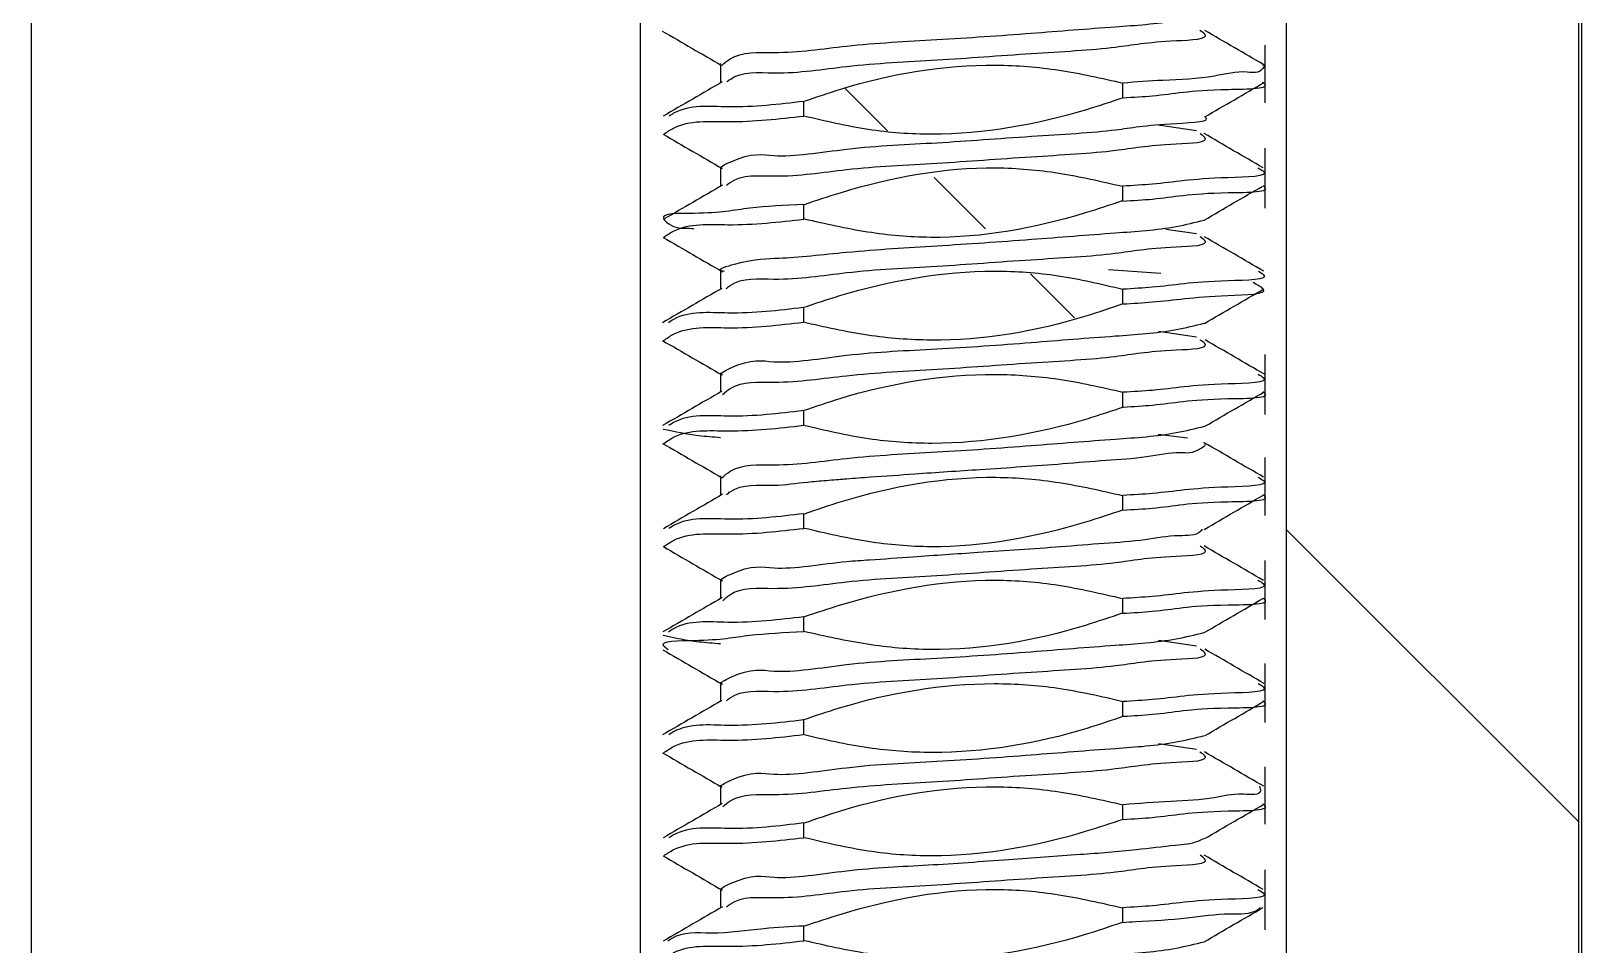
# Model space of a CAD drawing. Header units: millimetres. Extents: x 2 to 1187, y 2 to 839.
# Drawn here: x 650.16 to 653.92, y 454.182 to 456.399 of the extents above; entities that cross this region are included whole.
import ezdxf

# ---------------------------------------------------------------- set-up
doc = ezdxf.new("R2010")
doc.units = ezdxf.units.MM

# ---------------------------------------------------------------- blocks, each defined once
blk = doc.blocks.new('SW_HATCH_3')
at = {"color": 0, "linetype": 'Continuous', "lineweight": 18}
for p, q in [((44.6479, -82.2976), (44.5449, -82.1946)), ((44.885, -82.5347), (44.7611, -82.4108)), ((45.1013, -82.751), (44.9942, -82.6439)), ((46.3228, -83.9725), (45.6152, -83.2649))]:
    blk.add_line(p, q, dxfattribs=at)

msp = doc.modelspace()

# ---------------------------------------------------------------- linework, layer by layer
at = {"color": 7, "linetype": 'Continuous', "lineweight": 25}
for p, q in [((650.1601, 460.4434), (650.1601, 449.9434)), ((651.6366, 460.4309), (651.6366, 449.9434)), ((653.2042, 449.9434), (653.2042, 460.4309)), ((653.9118, 460.4434), (653.9118, 449.9434)), ((653.9204, 449.9434), (653.9204, 460.4434)), ((653.1522, 456.2246), (653.1522, 456.3645)), ((651.8315, 456.3198), (651.8315, 456.2728)), ((652.8075, 456.2369), (652.8075, 456.2726)), ((652.0333, 456.2282), (652.0333, 456.1926)), ((652.9856, 456.1564), (652.8929, 456.1702)), ((653.1522, 455.9689), (653.1522, 456.1145)), ((651.8315, 456.0697), (651.8315, 456.0222)), ((652.8075, 455.9866), (652.8075, 456.0227)), ((652.0333, 455.9783), (652.0333, 455.9426)), ((651.6946, 455.9426), (651.693, 455.9416)), ((652.9858, 455.9067), (652.9115, 455.9177)), ((651.8315, 455.8197), (651.8315, 455.7728)), ((652.8994, 455.8108), (652.7725, 455.8198)), ((652.8075, 455.737), (652.8075, 455.7726)), ((652.0333, 455.7283), (652.0333, 455.6926)), ((652.9857, 455.6567), (652.8935, 455.6703)), ((653.1522, 455.4692), (653.1522, 455.6145)), ((651.8315, 455.5698), (651.8315, 455.5232)), ((652.8075, 455.4869), (652.8075, 455.5226)), ((652.0333, 455.4782), (652.0333, 455.4426)), ((652.9641, 455.4111), (652.8929, 455.4202)), ((653.1522, 455.2238), (653.1522, 455.3645)), ((651.8315, 455.3197), (651.8315, 455.2723)), ((652.8075, 455.237), (652.8075, 455.2726)), ((653.1475, 455.2733), (653.1483, 455.2737)), ((652.0333, 455.2283), (652.0333, 455.1926)), ((653.1522, 454.9714), (653.1522, 455.1146)), ((651.8315, 455.0699), (651.8315, 455.0224)), ((652.8075, 454.9869), (652.8075, 455.0227)), ((652.0333, 454.9783), (652.0333, 454.9426)), ((652.9858, 454.9067), (652.8933, 454.9204)), ((653.1522, 454.7222), (653.1522, 454.8646)), ((651.8315, 454.8197), (651.8315, 454.7733)), ((652.8075, 454.737), (652.8075, 454.7726)), ((652.0333, 454.7283), (652.0333, 454.6926)), ((652.9855, 454.6568), (652.8936, 454.6703)), ((653.1522, 454.4757), (653.1522, 454.6146)), ((651.8315, 454.5698), (651.8315, 454.5227)), ((652.8075, 454.487), (652.8075, 454.5225)), ((652.0333, 454.4782), (652.0333, 454.4426)), ((653.1522, 454.237), (653.1522, 454.3646)), ((653.1522, 454.2189), (653.1522, 454.3646)), ((651.8315, 454.3197), (651.8315, 454.2722)), ((652.8075, 454.2371), (652.8075, 454.2727)), ((652.0333, 454.2283), (652.0333, 454.1926))]:
    msp.add_line(p, q, dxfattribs=at)
for points, knots in [([(651.835, 456.3155), (651.8415, 456.3211), (651.8756, 456.3503), (651.9883, 456.3415), (652.1499, 456.3673), (652.3601, 456.3774), (652.5769, 456.3925), (652.7702, 456.4085), (652.9115, 456.4172), (652.9823, 456.4347), (653.005, 456.4403)], [0, 0, 0, 0, 0.021566, 0.112393, 0.261981, 0.447921, 0.642077, 0.815061, 0.940746, 1, 1, 1, 1]), ([(651.6904, 456.3988), (651.7144, 456.3849), (651.7624, 456.3572), (651.8103, 456.3294), (651.8343, 456.3155)], [0, 0, 0, 0, 0.500195, 1, 1, 1, 1]), ([(651.8469, 456.2752), (651.8496, 456.2774), (651.8804, 456.3023), (651.9893, 456.2907), (652.1498, 456.3186), (652.3623, 456.3275), (652.5719, 456.3444), (652.7871, 456.3558), (652.8784, 456.375), (653.0261, 456.3787), (652.9989, 456.397), (652.9942, 456.4001)], [0, 0, 0, 0, 0.008958, 0.099914, 0.249576, 0.435505, 0.629571, 0.802386, 0.927853, 0.987564, 1, 1, 1, 1]), ([(653.1494, 456.317), (653.1254, 456.3308), (653.0775, 456.3586), (653.0296, 456.3864), (653.0057, 456.4003)], [0, 0, 0, 0, 0.500193, 1, 1, 1, 1]), ([(652.0343, 456.2283), (652.064, 456.2385), (652.2134, 456.2898), (652.4239, 456.326), (652.6546, 456.3072), (652.7561, 456.2843), (652.8075, 456.2727)], [0, 0, 0, 0, 0.119711, 0.603369, 0.799112, 1, 1, 1, 1]), ([(653.1461, 456.3169), (653.1475, 456.3168), (653.1523, 456.3165), (653.1391, 456.2937), (653.0939, 456.3051), (653.0153, 456.2827), (652.9137, 456.2806), (652.8398, 456.275), (652.8075, 456.2726)], [0, 0, 0, 0, 0.010203, 0.034699, 0.144561, 0.370785, 0.724917, 1, 1, 1, 1]), ([(651.8361, 456.2755), (651.8122, 456.2616), (651.7644, 456.2338), (651.7166, 456.206), (651.6926, 456.1921)], [0, 0, 0, 0, 0.499767, 1, 1, 1, 1]), ([(652.8078, 456.237), (652.8328, 456.2384), (652.9222, 456.2434), (652.9775, 456.2592), (653.1726, 456.2579), (653.1468, 456.2736), (653.1462, 456.274)], [0, 0, 0, 0, 0.207318, 0.741654, 0.994348, 1, 1, 1, 1]), ([(653.0057, 456.1905), (653.0297, 456.2044), (653.0777, 456.2322), (653.1257, 456.2601), (653.1497, 456.274)], [0, 0, 0, 0, 0.499768, 1, 1, 1, 1]), ([(652.8084, 456.237), (652.7787, 456.227), (652.629, 456.1771), (652.4192, 456.139), (652.1877, 456.1562), (652.0857, 456.1803), (652.034, 456.1926)], [0, 0, 0, 0, 0.119465, 0.601385, 0.797672, 1, 1, 1, 1]), ([(652.0337, 456.2282), (651.9738, 456.221), (651.8705, 456.2085), (651.7517, 456.2213), (651.7105, 456.1946), (651.7067, 456.1922)], [0, 0, 0, 0, 0.556366, 0.959373, 1, 1, 1, 1]), ([(651.6942, 456.1487), (651.702, 456.154), (651.747, 456.1844), (651.87, 456.1738), (651.9735, 456.1857), (652.0336, 456.1926)], [0, 0, 0, 0, 0.081605, 0.467145, 1, 1, 1, 1]), ([(651.8356, 456.0653), (651.8354, 456.0654), (651.8266, 456.0673), (651.9052, 456.1076), (651.969, 456.0866), (652.1579, 456.1193), (652.3601, 456.1265), (652.5708, 456.1436), (652.7915, 456.1556), (652.8689, 456.1731), (653.0264, 456.1789), (653.0058, 456.1905), (653.0058, 456.1905)], [0, 0, 0, 0, 0.000556, 0.022197, 0.113035, 0.262531, 0.44829, 0.642204, 0.814886, 0.940272, 0.999971, 1, 1, 1, 1]), ([(651.6924, 456.1487), (651.7164, 456.1348), (651.7643, 456.1071), (651.8121, 456.0792), (651.836, 456.0653)], [0, 0, 0, 0, 0.500233, 1, 1, 1, 1]), ([(651.8462, 456.0247), (651.8491, 456.0271), (651.8799, 456.0524), (651.989, 456.0407), (652.1493, 456.0686), (652.3618, 456.0773), (652.5714, 456.0941), (652.7867, 456.1053), (652.8782, 456.1246), (653.026, 456.1281), (652.9989, 456.1466), (652.9943, 456.1497)], [0, 0, 0, 0, 0.009554, 0.100273, 0.249734, 0.435452, 0.629469, 0.802289, 0.927808, 0.987608, 1, 1, 1, 1]), ([(653.1477, 456.0669), (653.1237, 456.0808), (653.0759, 456.1085), (653.0281, 456.1364), (653.0042, 456.1503)], [0, 0, 0, 0, 0.5002717, 1, 1, 1, 1]), ([(652.0353, 455.9784), (652.065, 455.9883), (652.2146, 456.0386), (652.4242, 456.0777), (652.654, 456.0575), (652.7545, 456.0342), (652.8052, 456.0225)], [0, 0, 0, 0, 0.12016, 0.605093, 0.800626, 1, 1, 1, 1]), ([(653.1345, 456.067), (653.1397, 456.0641), (653.1741, 456.0451), (652.9851, 456.0436), (652.9209, 456.0293), (652.8318, 456.0241), (652.8066, 456.0226)], [0, 0, 0, 0, 0.0439471, 0.2863814, 0.7987958, 1, 1, 1, 1]), ([(651.8365, 456.025), (651.8126, 456.0111), (651.7656, 455.9838), (651.7186, 455.9565), (651.6955, 455.9431)], [0, 0, 0, 0, 0.508642, 1, 1, 1, 1]), ([(652.8067, 455.9865), (652.832, 455.988), (652.9219, 455.9929), (652.9769, 456.0091), (653.1725, 456.0072), (653.1473, 456.0229), (653.147, 456.0231)], [0, 0, 0, 0, 0.20982, 0.744331, 0.997134, 1, 1, 1, 1]), ([(653.0042, 455.9401), (653.0281, 455.954), (653.0751, 455.9813), (653.1221, 456.0087), (653.1453, 456.0221)], [0, 0, 0, 0, 0.508163, 1, 1, 1, 1]), ([(652.034, 455.9783), (651.9877, 455.976), (651.8936, 455.9715), (651.8155, 455.9531), (651.6722, 455.9587), (651.721, 455.9179), (651.747, 455.9216), (651.7656, 455.9196), (651.7672, 455.9194)], [0, 0, 0, 0, 0.311754, 0.633482, 0.812111, 0.86692, 0.988435, 1, 1, 1, 1]), ([(652.8053, 455.9868), (652.7756, 455.9768), (652.626, 455.9264), (652.4162, 455.8877), (652.1866, 455.9079), (652.0861, 455.931), (652.0355, 455.9427)], [0, 0, 0, 0, 0.120183, 0.605316, 0.80085, 1, 1, 1, 1]), ([(651.6935, 455.8982), (651.7015, 455.9037), (651.7464, 455.9344), (651.8701, 455.9238), (651.9738, 455.9357), (652.0341, 455.9426)], [0, 0, 0, 0, 0.083395, 0.466906, 1, 1, 1, 1]), ([(651.8416, 455.8154), (651.8376, 455.8163), (651.8194, 455.8204), (651.912, 455.8477), (651.9789, 455.8455), (652.1615, 455.8664), (652.3581, 455.8778), (652.5778, 455.8925), (652.7704, 455.9086), (652.9116, 455.9173), (652.9823, 455.9347), (653.0049, 455.9403)], [0, 0, 0, 0, 0.00841, 0.039235, 0.131008, 0.268739, 0.453115, 0.645608, 0.817055, 0.941552, 1, 1, 1, 1]), ([(651.693, 455.8983), (651.7169, 455.8844), (651.7648, 455.8566), (651.8126, 455.8288), (651.8364, 455.8149)], [0, 0, 0, 0, 0.500233, 1, 1, 1, 1]), ([(651.8458, 455.7745), (651.8488, 455.777), (651.8797, 455.8024), (651.9889, 455.7908), (652.1492, 455.8185), (652.3616, 455.8275), (652.5711, 455.8444), (652.7867, 455.8556), (652.8776, 455.8752), (653.0258, 455.8783), (652.9993, 455.8966), (652.995, 455.8995)], [0, 0, 0, 0, 0.009954, 0.100666, 0.250122, 0.435928, 0.629983, 0.802867, 0.9285, 0.988447, 1, 1, 1, 1]), ([(653.1488, 455.8164), (653.1248, 455.8303), (653.0769, 455.8581), (653.0291, 455.8859), (653.0051, 455.8998)], [0, 0, 0, 0, 0.500233, 1, 1, 1, 1]), ([(652.0318, 455.7282), (652.0615, 455.7381), (652.2111, 455.7882), (652.4211, 455.8257), (652.6531, 455.8092), (652.7554, 455.785), (652.8075, 455.7727)], [0, 0, 0, 0, 0.119276, 0.600466, 0.79679, 1, 1, 1, 1]), ([(652.8073, 455.737), (652.8319, 455.7384), (652.9202, 455.7437), (652.9906, 455.757), (653.1762, 455.7605), (653.1336, 455.7829), (653.123, 455.7886)], [0, 0, 0, 0, 0.191323, 0.686456, 0.921119, 1, 1, 1, 1]), ([(653.1353, 455.8165), (653.1402, 455.8137), (653.1738, 455.7947), (652.9844, 455.7938), (652.9209, 455.7792), (652.8322, 455.7741), (652.8075, 455.7726)], [0, 0, 0, 0, 0.041248, 0.285634, 0.801158, 1, 1, 1, 1]), ([(651.8349, 455.7748), (651.8109, 455.7609), (651.763, 455.7331), (651.715, 455.7053), (651.6911, 455.6914)], [0, 0, 0, 0, 0.499727, 1, 1, 1, 1]), ([(653.0053, 455.6899), (653.0292, 455.7038), (653.077, 455.7316), (653.1249, 455.7594), (653.1489, 455.7733)], [0, 0, 0, 0, 0.499769, 1, 1, 1, 1]), ([(652.0328, 455.7282), (651.973, 455.721), (651.8699, 455.7085), (651.7508, 455.7213), (651.7096, 455.6942), (651.7055, 455.6915)], [0, 0, 0, 0, 0.554581, 0.95583, 1, 1, 1, 1]), ([(652.8071, 455.737), (652.7775, 455.7268), (652.6281, 455.6753), (652.4174, 455.6396), (652.1861, 455.6578), (652.084, 455.6808), (652.0321, 455.6926)], [0, 0, 0, 0, 0.119419, 0.601936, 0.797503, 1, 1, 1, 1]), ([(651.6934, 455.6482), (651.7014, 455.6537), (651.7463, 455.6845), (651.8696, 455.6738), (651.9729, 455.6857), (652.0329, 455.6926)], [0, 0, 0, 0, 0.083667, 0.468129, 1, 1, 1, 1]), ([(651.8362, 455.5652), (651.8358, 455.5653), (651.8268, 455.5671), (651.9041, 455.6077), (651.9691, 455.5866), (652.1575, 455.6193), (652.3576, 455.6267), (652.5774, 455.6426), (652.77, 455.6585), (652.9113, 455.6672), (652.982, 455.6846), (653.0046, 455.6902)], [0, 0, 0, 0, 0.001047, 0.022533, 0.113246, 0.262703, 0.448511, 0.642567, 0.815465, 0.941099, 1, 1, 1, 1]), ([(651.6913, 455.6482), (651.7153, 455.6343), (651.7632, 455.6066), (651.8111, 455.5788), (651.835, 455.5649)], [0, 0, 0, 0, 0.500233, 1, 1, 1, 1]), ([(651.837, 455.5176), (651.8429, 455.5227), (651.8765, 455.5511), (651.9886, 455.542), (652.1498, 455.5681), (652.362, 455.5776), (652.5716, 455.5943), (652.7871, 455.6056), (652.8778, 455.6251), (653.0258, 455.6284), (652.9994, 455.6465), (652.9951, 455.6494)], [0, 0, 0, 0, 0.019316, 0.109333, 0.257501, 0.441631, 0.633846, 0.805049, 0.92939, 0.988634, 1, 1, 1, 1]), ([(653.1506, 455.5663), (653.1266, 455.5802), (653.0787, 455.608), (653.0307, 455.6358), (653.0068, 455.6497)], [0, 0, 0, 0, 0.500194, 1, 1, 1, 1]), ([(652.0325, 455.4782), (652.0622, 455.4884), (652.2116, 455.5398), (652.4223, 455.5751), (652.6537, 455.558), (652.7557, 455.5349), (652.8075, 455.5232)], [0, 0, 0, 0, 0.119452, 0.601987, 0.798121, 1, 1, 1, 1]), ([(653.1353, 455.5664), (653.1402, 455.5637), (653.1739, 455.5448), (652.9847, 455.5437), (652.9212, 455.5292), (652.8323, 455.524), (652.8075, 455.5226)], [0, 0, 0, 0, 0.0412824, 0.2849988, 0.7999492, 1, 1, 1, 1]), ([(651.835, 455.5252), (651.811, 455.5113), (651.7632, 455.4835), (651.7153, 455.4558), (651.6913, 455.4419)], [0, 0, 0, 0, 0.499809, 1, 1, 1, 1]), ([(652.8083, 455.487), (652.833, 455.4884), (652.9222, 455.4934), (652.9771, 455.5094), (653.1726, 455.5077), (653.147, 455.5235), (653.1465, 455.5238)], [0, 0, 0, 0, 0.205747, 0.741785, 0.995547, 1, 1, 1, 1]), ([(653.0064, 455.4404), (653.0303, 455.4543), (653.0783, 455.4821), (653.1262, 455.5099), (653.1502, 455.5237)], [0, 0, 0, 0, 0.49977, 1, 1, 1, 1]), ([(652.8097, 455.487), (652.78, 455.477), (652.6304, 455.4267), (652.4201, 455.3901), (652.1876, 455.406), (652.0847, 455.4302), (652.0322, 455.4425)], [0, 0, 0, 0, 0.119043, 0.599316, 0.795586, 1, 1, 1, 1]), ([(652.0331, 455.4782), (651.9733, 455.471), (651.8701, 455.4586), (651.7515, 455.4713), (651.7102, 455.4445), (651.7063, 455.4419)], [0, 0, 0, 0, 0.555386, 0.958106, 1, 1, 1, 1]), ([(651.6929, 455.4336), (651.7213, 455.4276), (651.7672, 455.4178), (651.814, 455.4146), (651.8318, 455.4134)], [0, 0, 0, 0, 0.6190333, 1, 1, 1, 1]), ([(651.6945, 455.3989), (651.7022, 455.4042), (651.747, 455.4344), (651.8698, 455.4238), (651.9731, 455.4357), (652.0329, 455.4426)], [0, 0, 0, 0, 0.080848, 0.4672978, 1, 1, 1, 1]), ([(651.835, 455.3155), (651.8416, 455.3211), (651.8757, 455.3503), (651.9885, 455.3415), (652.1502, 455.3673), (652.3604, 455.3774), (652.5772, 455.3925), (652.7705, 455.4085), (652.9119, 455.4173), (652.9829, 455.4348), (653.0058, 455.4405)], [0, 0, 0, 0, 0.02156, 0.112428, 0.261983, 0.447828, 0.64186, 0.814681, 0.94021, 1, 1, 1, 1]), ([(651.6913, 455.3989), (651.7153, 455.385), (651.7632, 455.3572), (651.8111, 455.3294), (651.8351, 455.3155)], [0, 0, 0, 0, 0.500233, 1, 1, 1, 1]), ([(651.8465, 455.275), (651.8494, 455.2773), (651.8802, 455.3024), (651.9549, 455.2923), (652.0304, 455.3048), (652.0811, 455.3084), (652.1087, 455.3107), (652.123, 455.3118), (652.1303, 455.3124), (652.1339, 455.3127), (652.1358, 455.3128), (652.1367, 455.3129), (652.1372, 455.3129), (652.1374, 455.3129), (652.1568, 455.3146), (652.2119, 455.3185), (652.3199, 455.3262), (652.4754, 455.3367), (652.6299, 455.3467), (652.765, 455.3583), (652.858, 455.3634), (652.9399, 455.3814), (652.9799, 455.3723), (653.0119, 455.3982), (653.005, 455.3996), (653.0037, 455.3998)], [0, 0, 0, 0, 0.00927, 0.100523, 0.169491, 0.208785, 0.22946, 0.240037, 0.245395, 0.248074, 0.24942, 0.250092, 0.250435, 0.2506, 0.250638, 0.300132, 0.391322, 0.526672, 0.697141, 0.786616, 0.870386, 0.939625, 0.984307, 0.997012, 1, 1, 1, 1]), ([(653.1482, 455.317), (653.1243, 455.3309), (653.0764, 455.3587), (653.0286, 455.3865), (653.0047, 455.4004)], [0, 0, 0, 0, 0.500233, 1, 1, 1, 1]), ([(652.0356, 455.2283), (652.0652, 455.2384), (652.2147, 455.2893), (652.4248, 455.3271), (652.6546, 455.307), (652.7552, 455.2841), (652.806, 455.2725)], [0, 0, 0, 0, 0.120098, 0.605091, 0.80073, 1, 1, 1, 1]), ([(653.1342, 455.3171), (653.1396, 455.3141), (653.1741, 455.2951), (652.9855, 455.2934), (652.9212, 455.2792), (652.8321, 455.274), (652.8069, 455.2726)], [0, 0, 0, 0, 0.044957, 0.286876, 0.798812, 1, 1, 1, 1]), ([(651.8366, 455.2753), (651.8127, 455.2614), (651.7649, 455.2335), (651.7171, 455.2058), (651.6932, 455.1919)], [0, 0, 0, 0, 0.499767, 1, 1, 1, 1]), ([(652.807, 455.237), (652.8324, 455.2384), (652.9221, 455.2435), (652.9773, 455.2593), (653.1727, 455.258), (653.1471, 455.2736), (653.1466, 455.2738)], [0, 0, 0, 0, 0.209588, 0.743407, 0.995683, 1, 1, 1, 1]), ([(653.0047, 455.1903), (653.0287, 455.2042), (653.076, 455.2318), (653.1233, 455.2592), (653.1468, 455.2728)], [0, 0, 0, 0, 0.50521, 1, 1, 1, 1]), ([(652.0341, 455.2283), (651.974, 455.2211), (651.8705, 455.2087), (651.7515, 455.2215), (651.7102, 455.1947), (651.7063, 455.1922)], [0, 0, 0, 0, 0.556826, 0.958359, 1, 1, 1, 1]), ([(652.8063, 455.2369), (652.7766, 455.2269), (652.6269, 455.177), (652.4174, 455.1377), (652.1872, 455.1572), (652.0864, 455.1808), (652.0355, 455.1927)], [0, 0, 0, 0, 0.12001, 0.604159, 0.799948, 1, 1, 1, 1]), ([(651.6938, 455.1484), (651.7017, 455.1538), (651.7467, 455.1844), (651.8702, 455.1738), (651.9739, 455.1857), (652.0341, 455.1926)], [0, 0, 0, 0, 0.082728, 0.467154, 1, 1, 1, 1]), ([(651.836, 455.0654), (651.8356, 455.0654), (651.8267, 455.0673), (651.9048, 455.1076), (651.9687, 455.0863), (652.0989, 455.1106), (652.2094, 455.1174), (652.3162, 455.1254), (652.4702, 455.1356), (652.6252, 455.1458), (652.7596, 455.1571), (652.857, 455.163), (652.931, 455.1788), (652.9858, 455.1741), (652.9991, 455.1891), (653.0004, 455.1905)], [0, 0, 0, 0, 0.000856, 0.02254, 0.113708, 0.263721, 0.311047, 0.400375, 0.534454, 0.704724, 0.794631, 0.879167, 0.949434, 0.995232, 1, 1, 1, 1]), ([(651.6932, 455.1485), (651.7171, 455.1346), (651.7649, 455.1068), (651.8127, 455.079), (651.8366, 455.0651)], [0, 0, 0, 0, 0.500194, 1, 1, 1, 1]), ([(651.8375, 455.0175), (651.8429, 455.0225), (651.8746, 455.0522), (651.9882, 455.041), (652.1485, 455.0684), (652.3615, 455.0775), (652.571, 455.0943), (652.7866, 455.1055), (652.8778, 455.1251), (653.0259, 455.1283), (652.9991, 455.1467), (652.9947, 455.1497)], [0, 0, 0, 0, 0.018074, 0.107611, 0.256746, 0.440768, 0.633036, 0.804334, 0.928819, 0.988184, 1, 1, 1, 1]), ([(653.1479, 455.0666), (653.1239, 455.0805), (653.0761, 455.1083), (653.0283, 455.1361), (653.0044, 455.15)], [0, 0, 0, 0, 0.50023, 1, 1, 1, 1]), ([(652.0336, 454.9783), (652.0633, 454.9882), (652.2129, 455.0381), (652.4226, 455.077), (652.6533, 455.0585), (652.7546, 455.0346), (652.8059, 455.0226)], [0, 0, 0, 0, 0.11978, 0.602966, 0.799069, 1, 1, 1, 1]), ([(653.1349, 455.0668), (653.14, 455.064), (653.1739, 455.0449), (652.9846, 455.0438), (652.9208, 455.0293), (652.8318, 455.0241), (652.8069, 455.0227)], [0, 0, 0, 0, 0.042392, 0.285936, 0.800074, 1, 1, 1, 1]), ([(651.8356, 455.0248), (651.8117, 455.0109), (651.7638, 454.983), (651.7159, 454.9553), (651.6919, 454.9414)], [0, 0, 0, 0, 0.499767, 1, 1, 1, 1]), ([(652.8068, 454.9869), (652.8319, 454.9883), (652.9216, 454.9932), (652.9762, 455.0096), (653.1724, 455.0073), (653.1475, 455.023), (653.1474, 455.0231)], [0, 0, 0, 0, 0.208594, 0.74462, 0.998563, 1, 1, 1, 1]), ([(653.0044, 454.9398), (653.0282, 454.9537), (653.0758, 454.9814), (653.1233, 455.009), (653.1469, 455.0227)], [0, 0, 0, 0, 0.5029488, 1, 1, 1, 1]), ([(652.0334, 454.9783), (651.9734, 454.971), (651.8701, 454.9584), (651.7507, 454.9714), (651.7095, 454.9441), (651.7055, 454.9413)], [0, 0, 0, 0, 0.555723, 0.955852, 1, 1, 1, 1]), ([(652.8056, 454.9869), (652.776, 454.9767), (652.6265, 454.9256), (652.4162, 454.8886), (652.186, 454.9082), (652.085, 454.9311), (652.0339, 454.9427)], [0, 0, 0, 0, 0.119914, 0.604336, 0.800011, 1, 1, 1, 1]), ([(651.705, 454.8982), (651.7008, 454.9014), (651.6738, 454.922), (651.8185, 454.9183), (651.8925, 454.9356), (651.9871, 454.9403), (652.0336, 454.9426)], [0, 0, 0, 0, 0.0394319, 0.2510309, 0.6317786, 1, 1, 1, 1]), ([(651.693, 454.9335), (651.7216, 454.9274), (651.7673, 454.9177), (651.814, 454.9146), (651.8315, 454.9134)], [0, 0, 0, 0, 0.623421, 1, 1, 1, 1]), ([(651.8364, 454.8151), (651.8359, 454.8152), (651.8268, 454.817), (651.9038, 454.8576), (651.9692, 454.8365), (652.1574, 454.8693), (652.3575, 454.8768), (652.5774, 454.8927), (652.7701, 454.9086), (652.9113, 454.9173), (652.9819, 454.9347), (653.0043, 454.9402)], [0, 0, 0, 0, 0.001201, 0.02266, 0.113329, 0.262782, 0.448636, 0.64275, 0.815705, 0.941355, 1, 1, 1, 1]), ([(651.692, 454.8982), (651.716, 454.8843), (651.7638, 454.8565), (651.8117, 454.8287), (651.8356, 454.8148)], [0, 0, 0, 0, 0.500272, 1, 1, 1, 1]), ([(651.8462, 454.7748), (651.8491, 454.7772), (651.88, 454.8023), (651.989, 454.7908), (652.1494, 454.8185), (652.3618, 454.8275), (652.5713, 454.8444), (652.7868, 454.8556), (652.8776, 454.8752), (653.0258, 454.8783), (652.9994, 454.8965), (652.9951, 454.8994)], [0, 0, 0, 0, 0.0096, 0.100438, 0.250029, 0.435941, 0.630056, 0.803, 0.928641, 0.988573, 1, 1, 1, 1]), ([(653.15, 454.8163), (653.126, 454.8302), (653.078, 454.858), (653.0301, 454.8858), (653.0061, 454.8997)], [0, 0, 0, 0, 0.5002298, 1, 1, 1, 1]), ([(652.0312, 454.7281), (652.0609, 454.7382), (652.2103, 454.789), (652.4208, 454.8249), (652.6529, 454.8089), (652.7554, 454.7852), (652.8075, 454.7732)], [0, 0, 0, 0, 0.119237, 0.600499, 0.797044, 1, 1, 1, 1]), ([(653.1354, 454.8164), (653.1402, 454.8137), (653.1738, 454.7947), (652.9844, 454.7938), (652.921, 454.7792), (652.8322, 454.7741), (652.8075, 454.7726)], [0, 0, 0, 0, 0.040945, 0.285202, 0.800678, 1, 1, 1, 1]), ([(651.8346, 454.775), (651.8107, 454.7611), (651.7627, 454.7334), (651.7148, 454.7056), (651.6908, 454.6917)], [0, 0, 0, 0, 0.49977, 1, 1, 1, 1]), ([(652.8081, 454.737), (652.8328, 454.7384), (652.9219, 454.7434), (652.9768, 454.7596), (653.1724, 454.7575), (653.1471, 454.7734), (653.1467, 454.7736)], [0, 0, 0, 0, 0.205564, 0.742109, 0.99635, 1, 1, 1, 1]), ([(653.0065, 454.6903), (653.0304, 454.7042), (653.0784, 454.732), (653.1263, 454.7597), (653.1502, 454.7736)], [0, 0, 0, 0, 0.4998448, 1, 1, 1, 1]), ([(652.8091, 454.7371), (652.7795, 454.7269), (652.6301, 454.6757), (652.4194, 454.6403), (652.1869, 454.6568), (652.0838, 454.6804), (652.0311, 454.6925)], [0, 0, 0, 0, 0.11895, 0.599325, 0.79514, 1, 1, 1, 1]), ([(652.0326, 454.7282), (651.9729, 454.721), (651.8699, 454.7085), (651.7512, 454.7213), (651.71, 454.6944), (651.7061, 454.6918)], [0, 0, 0, 0, 0.554718, 0.957375, 1, 1, 1, 1]), ([(651.6941, 454.6487), (651.702, 454.654), (651.7467, 454.6845), (651.8695, 454.6738), (651.9727, 454.6857), (652.0325, 454.6926)], [0, 0, 0, 0, 0.081775, 0.467915, 1, 1, 1, 1]), ([(651.8352, 454.5654), (651.8351, 454.5654), (651.8267, 454.5674), (651.9055, 454.6077), (651.9684, 454.5866), (652.158, 454.6193), (652.3577, 454.6267), (652.5776, 454.6426), (652.7701, 454.6584), (652.9117, 454.6673), (652.9826, 454.6848), (653.0055, 454.6904)], [0, 0, 0, 0, 0.000194, 0.02177, 0.112549, 0.262037, 0.447852, 0.641878, 0.814732, 0.940333, 1, 1, 1, 1]), ([(651.6908, 454.6487), (651.7148, 454.6348), (651.7627, 454.607), (651.8107, 454.5792), (651.8346, 454.5653)], [0, 0, 0, 0, 0.500233, 1, 1, 1, 1]), ([(651.8374, 454.5179), (651.8432, 454.5228), (651.8767, 454.5511), (651.9888, 454.5419), (652.15, 454.5681), (652.3622, 454.5777), (652.5719, 454.5944), (652.787, 454.6058), (652.8786, 454.625), (653.0261, 454.6287), (652.9988, 454.6471), (652.994, 454.6503)], [0, 0, 0, 0, 0.0188877, 0.1088955, 0.2570299, 0.4410464, 0.6331276, 0.8041648, 0.9283284, 0.9874245, 1, 1, 1, 1]), ([(653.149, 454.5671), (653.125, 454.581), (653.0771, 454.6088), (653.0292, 454.6366), (653.0053, 454.6505)], [0, 0, 0, 0, 0.50023, 1, 1, 1, 1]), ([(652.0346, 454.4783), (652.0642, 454.4885), (652.2136, 454.5398), (652.4242, 454.5761), (652.6547, 454.5571), (652.7561, 454.5342), (652.8075, 454.5226)], [0, 0, 0, 0, 0.119738, 0.603532, 0.799211, 1, 1, 1, 1]), ([(653.1388, 454.5671), (653.14, 454.563), (653.1452, 454.5441), (653.0803, 454.5518), (653.0225, 454.535), (652.9185, 454.5309), (652.8458, 454.5254), (652.8075, 454.5225)], [0, 0, 0, 0, 0.033077, 0.15177, 0.360703, 0.662799, 1, 1, 1, 1]), ([(651.836, 454.5254), (651.8121, 454.5115), (651.7643, 454.4836), (651.7165, 454.4559), (651.6926, 454.442)], [0, 0, 0, 0, 0.499806, 1, 1, 1, 1]), ([(652.8077, 454.487), (652.8328, 454.4884), (652.9223, 454.4935), (652.9774, 454.5093), (653.1727, 454.508), (653.1469, 454.5236), (653.1465, 454.5239)], [0, 0, 0, 0, 0.20796, 0.742407, 0.995064, 1, 1, 1, 1]), ([(653.0056, 454.4404), (653.0295, 454.4544), (653.0774, 454.4822), (653.1253, 454.5099), (653.1493, 454.5238)], [0, 0, 0, 0, 0.499767, 1, 1, 1, 1]), ([(652.0338, 454.4782), (651.9738, 454.471), (651.8705, 454.4586), (651.7516, 454.4713), (651.7104, 454.4446), (651.7065, 454.4421)], [0, 0, 0, 0, 0.556123, 0.958681, 1, 1, 1, 1]), ([(652.8081, 454.4869), (652.7784, 454.477), (652.6287, 454.4272), (652.4189, 454.3888), (652.1876, 454.4063), (652.0859, 454.4304), (652.0343, 454.4426)], [0, 0, 0, 0, 0.119545, 0.601796, 0.798045, 1, 1, 1, 1]), ([(651.6942, 454.3986), (651.702, 454.404), (651.747, 454.4343), (651.8701, 454.4238), (651.9736, 454.4357), (652.0337, 454.4426)], [0, 0, 0, 0, 0.081773, 0.467345, 1, 1, 1, 1]), ([(651.8357, 454.3153), (651.8355, 454.3153), (651.8266, 454.3172), (651.9052, 454.3576), (651.969, 454.3366), (652.1505, 454.3681), (652.333, 454.3752), (652.5236, 454.3893), (652.6913, 454.4013), (652.8267, 454.4111), (652.9212, 454.4241), (652.9778, 454.4279), (652.9989, 454.4386), (653.0033, 454.4409)], [0, 0, 0, 0, 0.000685, 0.0224, 0.113441, 0.263216, 0.430673, 0.596733, 0.743263, 0.859237, 0.940288, 0.987317, 1, 1, 1, 1]), ([(651.6925, 454.3987), (651.7165, 454.3848), (651.7644, 454.357), (651.8122, 454.3292), (651.8361, 454.3153)], [0, 0, 0, 0, 0.5002716, 1, 1, 1, 1]), ([(651.8461, 454.2747), (651.8491, 454.2771), (651.8798, 454.3024), (651.9889, 454.2907), (652.1492, 454.3186), (652.3618, 454.3273), (652.5714, 454.3441), (652.7867, 454.3553), (652.8782, 454.3747), (653.026, 454.3781), (652.9989, 454.3966), (652.9943, 454.3998)], [0, 0, 0, 0, 0.0095913, 0.1002849, 0.2497325, 0.4354896, 0.6295065, 0.8023277, 0.9278468, 0.9876458, 1, 1, 1, 1]), ([(653.1476, 454.3168), (653.1237, 454.3307), (653.0759, 454.3585), (653.0281, 454.3864), (653.0042, 454.4003)], [0, 0, 0, 0, 0.500236, 1, 1, 1, 1]), ([(652.0351, 454.2284), (652.0648, 454.2383), (652.2144, 454.2885), (652.4241, 454.3277), (652.6539, 454.3077), (652.7544, 454.2843), (652.8052, 454.2725)], [0, 0, 0, 0, 0.1201352, 0.6049011, 0.8004798, 1, 1, 1, 1]), ([(653.1345, 454.317), (653.1397, 454.3141), (653.1741, 454.2951), (652.9851, 454.2936), (652.9209, 454.2793), (652.8318, 454.2741), (652.8066, 454.2726)], [0, 0, 0, 0, 0.043855, 0.286353, 0.798859, 1, 1, 1, 1]), ([(651.8364, 454.275), (651.8125, 454.2611), (651.7647, 454.2333), (651.7168, 454.2055), (651.6929, 454.1916)], [0, 0, 0, 0, 0.499764, 1, 1, 1, 1]), ([(652.8066, 454.2371), (652.8173, 454.2378), (652.8695, 454.2412), (652.9576, 454.2451), (653.0529, 454.2616), (653.1193, 454.2558), (653.1392, 454.2719), (653.1413, 454.2735)], [0, 0, 0, 0, 0.094913, 0.465035, 0.774148, 0.976821, 1, 1, 1, 1]), ([(653.0042, 454.19), (653.0281, 454.2039), (653.0759, 454.2318), (653.1237, 454.2596), (653.1476, 454.2735)], [0, 0, 0, 0, 0.49977, 1, 1, 1, 1]), ([(652.034, 454.2283), (652.0016, 454.2266), (651.9259, 454.2226), (651.8225, 454.2059), (651.7361, 454.2155), (651.7072, 454.1939), (651.704, 454.1916)], [0, 0, 0, 0, 0.290503, 0.677854, 0.964948, 1, 1, 1, 1]), ([(652.8052, 454.2368), (652.7755, 454.2268), (652.626, 454.1763), (652.4161, 454.1377), (652.1865, 454.158), (652.086, 454.1811), (652.0353, 454.1927)], [0, 0, 0, 0, 0.120177, 0.605336, 0.800879, 1, 1, 1, 1]), ([(651.6934, 454.1482), (651.7015, 454.1537), (651.7464, 454.1845), (651.87, 454.1738), (651.9737, 454.1857), (652.0341, 454.1926)], [0, 0, 0, 0, 0.0834131, 0.466823, 1, 1, 1, 1]), ([(651.8461, 454.0651), (651.8409, 454.0679), (651.8164, 454.0811), (651.9284, 454.0901), (651.9963, 454.1021), (652.1682, 454.1145), (652.3581, 454.1285), (652.5777, 454.1423), (652.7704, 454.1586), (652.9116, 454.1673), (652.9822, 454.1847), (653.0048, 454.1903)], [0, 0, 0, 0, 0.012444, 0.058752, 0.150842, 0.269602, 0.453736, 0.646002, 0.817272, 0.941648, 1, 1, 1, 1])]:
    msp.add_open_spline(points, degree=3, knots=knots, dxfattribs=at)

# ---------------------------------------------------------------- block references
at = {"color": 7, "linetype": 'Continuous', "lineweight": 18}
msp.add_blockref('SW_HATCH_3', (607.589, 538.4541), dxfattribs=at)

doc.saveas('drawing.dxf')
